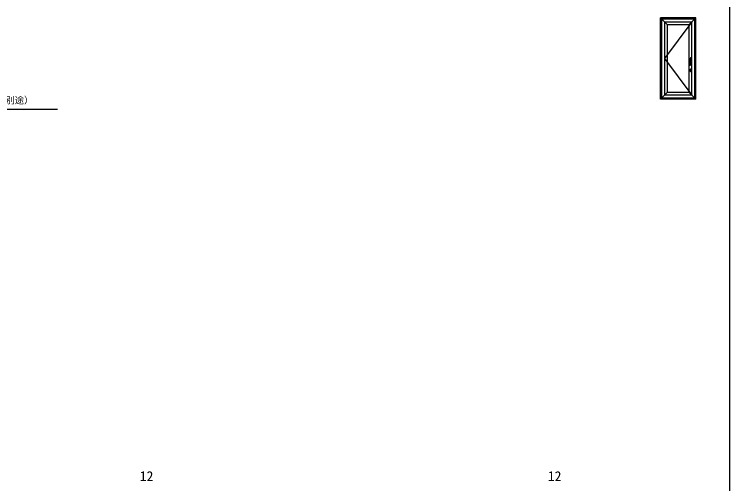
# Model space of a CAD drawing. Units: millimetres, scale not verified. Extents: x -700 to 700, y -1043 to 1038.
# Drawn here: x -145 to 700, y -478 to 76 of the extents above; entities that cross this region are included whole.
import ezdxf
from ezdxf.enums import TextEntityAlignment as Align

# ---------------------------------------------------------------- set-up
doc = ezdxf.new("R2010")
doc.units = ezdxf.units.MM
doc.header["$LTSCALE"] = 6
for name, color, linetype in [('0-5_YKK_A1', 4, 'Continuous'), ('0-6_YKK_D', 6, 'Continuous'), ('0-7_YKK_ZWAK', 7, 'Continuous')]:
    doc.layers.add(name, color=color, linetype=linetype)
doc.styles.add('ＭＳ ゴシック', font='')
doc.styles.get('ＭＳ ゴシック').set_extended_font_data('MS Gothic')

msp = doc.modelspace()

# ---------------------------------------------------------------- linework, layer by layer
at = {"layer": '0-5_YKK_A1'}
for p, q in [((660, 72.2), (618.2, 72.2)), ((618.2, -24.1), (618.2, 72.2)), ((618.2, 72.2), (626.1, 64.3)), ((619.6, -22.7), (619.6, 70.8)), ((658.6, 70.8), (619.6, 70.8)), ((619.8, -22.5), (619.8, 70.6)), ((658.4, 70.6), (619.8, 70.6)), ((660, 72.2), (652.1, 64.3)), ((658.4, 70.6), (658.4, -22.5)), ((658.6, 70.8), (658.6, -22.7)), ((660, -24.1), (660, 72.2)), ((623, 67.4), (623, -19.3)), ((623, 67.4), (655.2, 67.4)), ((626.1, 64.3), (626.1, -16.2)), ((626.1, 64.3), (652.1, 64.3)), ((652.1, -16.2), (652.1, 64.3)), ((655.2, -19.3), (655.2, 67.4)), ((652.515, 16.225), (652.515, 22.949)), ((652.581, 23.024), (653.808, 23.175)), ((652.59, 23.024), (653.44, 23.024)), ((653.477, 24.25), (653.412, 24.05)), ((653.542, 24.05), (653.412, 24.05)), ((653.542, 23.55), (653.412, 23.55)), ((653.59, 24.275), (653.475, 24.275)), ((653.59, 23.325), (653.475, 23.325)), ((653.542, 24.05), (653.477, 24.25)), ((654.737, 23.075), (653.515, 23.042)), ((653.515, 16.225), (653.515, 22.949)), ((653.814, 22.112), (653.546, 22.118)), ((653.615, 23.151), (653.615, 24.55)), ((653.615, 24.25), (653.615, 23.35)), ((653.615, 24.15), (653.615, 24.15)), ((653.615, 23.95), (653.615, 23.95)), ((655.015, 23.575), (653.615, 23.575)), ((653.615, 20.75), (653.615, 22.116)), ((653.615, 21.725), (655.015, 21.725)), ((653.635, 24.555), (653.635, 23.6)), ((653.635, 23.6), (654.995, 23.6)), ((653.635, 20.745), (653.635, 21.7)), ((653.635, 21.7), (654.995, 21.7)), ((653.66, 23.575), (653.66, 23.6)), ((653.66, 23.575), (654.97, 23.575)), ((653.66, 21.725), (653.66, 21.7)), ((653.66, 21.725), (654.97, 21.725)), ((653.667, 22.177), (654.738, 22.162)), ((654.92, 24.63), (653.71, 24.63)), ((654.92, 20.67), (653.71, 20.67)), ((653.715, 24.65), (654.915, 24.65)), ((654.915, 20.65), (653.715, 20.65)), ((653.84, 23.2), (654.79, 23.2)), ((653.84, 22.1), (654.79, 22.1)), ((654.814, 23), (654.814, 22.237)), ((654.865, 23.125), (654.865, 22.175)), ((654.97, 23.575), (654.97, 23.6)), ((654.97, 21.725), (654.97, 21.7)), ((654.995, 23.6), (654.995, 24.555)), ((654.995, 21.7), (654.995, 20.745)), ((655.015, 24.55), (655.015, 20.75)), ((652.59, 16.15), (653.44, 16.15)), ((653.748, 8.558), (653.748, 11.543)), ((653.748, 10.6), (654.883, 10.6)), ((653.748, 9.5), (653.94, 9.5)), ((653.848, 11.643), (654.783, 11.643)), ((654.783, 8.458), (653.848, 8.458)), ((653.94, 8.775), (653.94, 10.025)), ((653.94, 8.7), (653.94, 10.025)), ((654.015, 10.1), (654.24, 10.1)), ((654.24, 8.625), (654.015, 8.625)), ((654.315, 10.025), (654.315, 8.7)), ((654.315, 10.013), (654.315, 8.775)), ((654.315, 9.5), (654.883, 9.5)), ((654.883, 11.543), (654.883, 8.558)), ((618.2, -24.1), (626.1, -16.2)), ((652.1, -16.2), (626.1, -16.2)), ((660, -24.1), (652.1, -16.2)), ((660, -24.1), (618.2, -24.1)), ((619.6, -22.7), (658.6, -22.7)), ((619.8, -22.5), (658.4, -22.5)), ((655.2, -19.3), (623, -19.3))]:
    msp.add_line(p, q, dxfattribs=at)
for points in [[(655.2, 67.4), (623, 24.05), (655.2, -19.3)], [(653.542, 23.55), (653.477, 23.35), (653.412, 23.55)]]:
    msp.add_lwpolyline(points, dxfattribs=at)
for centre, radius, start, end in [((652.59, 22.949), 0.075, 90, 180), ((653.015, 17.7), 4, 82.81924, 97.18076), ((654.668, 23.8), 1.3, 159.33268, 200.66732), ((653.44, 22.949), 0.075, 0, 90), ((653.475, 24.25), 0.025, 90, 159.33268), ((653.475, 23.35), 0.025, 200.66732, 270), ((653.665, 22.027), 0.15, 89.22911, 180), ((653.59, 24.25), 0.025, 0, 90), ((653.59, 23.35), 0.025, 270, 0), ((653.715, 24.55), 0.1, 90, 180), ((653.715, 20.75), 0.1, 180, 270), ((653.71, 24.555), 0.075, 90, 180), ((653.71, 20.745), 0.075, 180, 270), ((653.84, 23.125), 0.075, 90, 141.56804), ((653.84, 22.175), 0.075, 236.36958, 270), ((654.739, 23), 0.075, 0, 91.54908), ((654.739, 22.237), 0.075, 269.22911, 0), ((654.79, 23.125), 0.075, 0, 90), ((654.79, 22.175), 0.075, 270, 0), ((654.915, 24.55), 0.1, 0, 90), ((654.915, 20.75), 0.1, 270, 0), ((654.92, 24.555), 0.075, 0, 90), ((654.92, 20.745), 0.075, 270, 0), ((652.59, 16.225), 0.075, 180, 270), ((653.44, 16.225), 0.075, 270, 0), ((653.848, 11.543), 0.1, 90, 180), ((653.848, 8.558), 0.1, 180, 270), ((654.015, 10.025), 0.075, 90, 180), ((654.015, 8.7), 0.075, 180, 270), ((654.24, 10.025), 0.075, 0, 90), ((654.24, 8.7), 0.075, 270, 0), ((654.783, 11.543), 0.1, 0, 90), ((654.783, 8.558), 0.1, 270, 0)]:
    msp.add_arc(centre, radius, start, end, dxfattribs=at)
at = {"layer": '0-6_YKK_D'}
msp.add_lwpolyline([(-272, -52.136), (-269.596, -49.732), (-255.522, -35.658), (-94.095, -35.658)], dxfattribs=at)
at = {"layer": '0-7_YKK_ZWAK'}
msp.add_lwpolyline([(-700, -1043.3), (700, -1043.3), (700, 996.7)], dxfattribs=at)

# ---------------------------------------------------------------- texts
at = {"layer": '0-6_YKK_D', "style": 'ＭＳ ゴシック'}
for s, height, p in [('防湿気密フィルム（別途）', 7.845, (-254.595, -31.622)), ('12', 11.73, (3.044, -478.798)), ('12', 11.73, (485.201, -478.798))]:
    msp.add_text(s, height=height, dxfattribs=at).set_placement(p, align=Align.BOTTOM_LEFT)

doc.saveas('drawing.dxf')
